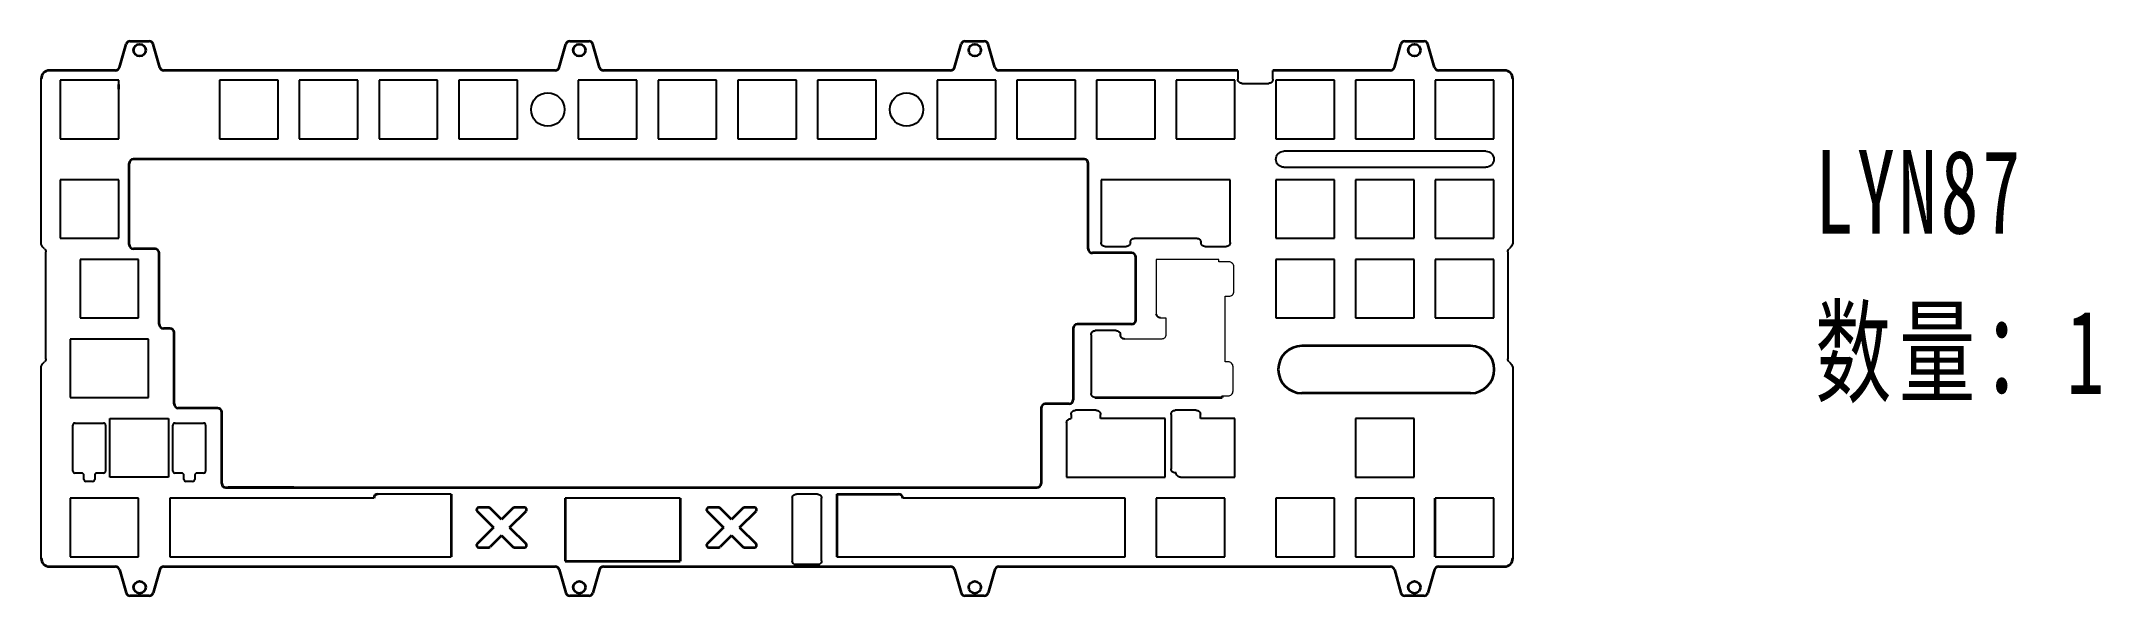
# Model space of a CAD drawing. Header units: millimetres. Extents: x 0 to 492, y 0 to 133.
import ezdxf

# ---------------------------------------------------------------- set-up
doc = ezdxf.new("R2010")
doc.units = ezdxf.units.MM
doc.layers.get('0').update_dxf_attribs({"lineweight": 35})
doc.layers.add('粗实线层', color=7, linetype='Continuous', lineweight=35)
doc.layers.add('细实线层', color=7, linetype='Continuous', lineweight=18)
doc.styles.add('标准', font='', dxfattribs={"width": 0.667})
doc.styles.get('标准').set_extended_font_data('仿宋_gb2312')

msp = doc.modelspace()

# ---------------------------------------------------------------- linework, layer by layer
at = {"color": 7, "linetype": 'Continuous', "lineweight": 25}
for p, q in [((0, 122.07), (0, 123.73)), ((4.53, 123.37), (4.53, 109.37)), ((18.53, 123.37), (4.53, 123.37)), ((18.53, 109.37), (18.53, 123.37)), ((42.63, 123.37), (42.63, 109.37)), ((56.63, 123.37), (42.63, 123.37)), ((56.63, 109.37), (56.63, 123.37)), ((61.68, 123.37), (61.68, 109.37)), ((75.68, 123.37), (61.68, 123.37)), ((75.68, 109.37), (75.68, 123.37)), ((80.73, 123.37), (80.73, 109.37)), ((94.73, 123.37), (80.73, 123.37)), ((94.73, 109.37), (94.73, 123.37)), ((99.78, 123.37), (99.78, 109.37)), ((113.78, 123.37), (99.78, 123.37)), ((113.78, 109.37), (113.78, 123.37)), ((128.35, 123.37), (128.35, 109.37)), ((142.35, 123.37), (128.35, 123.37)), ((142.35, 109.37), (142.35, 123.37)), ((147.4, 123.37), (147.4, 109.37)), ((161.4, 123.37), (147.4, 123.37)), ((161.4, 109.37), (161.4, 123.37)), ((166.45, 123.37), (166.45, 109.37)), ((180.45, 123.37), (166.45, 123.37)), ((180.45, 109.37), (180.45, 123.37)), ((185.5, 123.37), (185.5, 109.37)), ((199.5, 123.37), (185.5, 123.37)), ((199.5, 109.37), (199.5, 123.37)), ((214.08, 123.37), (214.08, 109.37)), ((228.08, 123.37), (214.08, 123.37)), ((228.08, 109.37), (228.08, 123.37)), ((233.13, 123.37), (233.13, 109.37)), ((247.13, 123.37), (233.13, 123.37)), ((247.13, 109.37), (247.13, 123.37)), ((252.19, 123.37), (252.19, 109.37)), ((266.19, 123.37), (252.19, 123.37)), ((266.19, 109.37), (266.19, 123.37)), ((271.23, 123.37), (271.23, 109.37)), ((285.23, 123.37), (271.23, 123.37)), ((285.23, 109.37), (285.23, 123.37)), ((285.94, 125.73), (285.94, 123.62)), ((294.33, 123.62), (294.33, 125.73)), ((295.04, 123.37), (295.04, 109.37)), ((309.04, 123.37), (295.04, 123.37)), ((309.04, 109.37), (309.04, 123.37)), ((328.09, 123.37), (314.09, 123.37)), ((314.09, 123.37), (314.09, 109.37)), ((328.09, 109.37), (328.09, 123.37)), ((333.14, 123.37), (333.14, 109.37)), ((347.14, 123.37), (333.14, 123.37)), ((347.14, 109.37), (347.14, 123.37)), ((351.66, 123.73), (351.66, 84.4)), ((0, 84.13), (0, 122.07)), ((286.94, 122.62), (293.33, 122.62)), ((4.53, 109.37), (18.53, 109.37)), ((42.63, 109.37), (56.63, 109.37)), ((61.68, 109.37), (75.68, 109.37)), ((80.73, 109.37), (94.73, 109.37)), ((99.78, 109.37), (113.78, 109.37)), ((128.35, 109.37), (142.35, 109.37)), ((147.4, 109.37), (161.4, 109.37)), ((166.45, 109.37), (180.45, 109.37)), ((185.5, 109.37), (199.5, 109.37)), ((214.08, 109.37), (228.08, 109.37)), ((233.13, 109.37), (247.13, 109.37)), ((252.19, 109.37), (266.19, 109.37)), ((271.23, 109.37), (285.23, 109.37)), ((295.04, 109.37), (309.04, 109.37)), ((314.09, 109.37), (328.09, 109.37)), ((333.14, 109.37), (347.14, 109.37)), ((345.24, 106.37), (296.94, 106.37)), ((4.53, 99.56), (4.53, 85.56)), ((18.53, 99.56), (4.53, 99.56)), ((18.53, 85.56), (18.53, 99.56)), ((253.26, 99.56), (253.26, 84.56)), ((284.14, 99.56), (253.26, 99.56)), ((284.14, 84.56), (284.14, 99.56)), ((295.04, 99.56), (295.04, 85.56)), ((309.04, 99.56), (295.04, 99.56)), ((296.94, 102.57), (345.24, 102.57)), ((309.04, 85.56), (309.04, 99.56)), ((314.09, 99.56), (314.09, 85.56)), ((328.09, 99.56), (314.09, 99.56)), ((328.09, 85.56), (328.09, 99.56)), ((333.14, 99.56), (333.14, 85.56)), ((347.14, 99.56), (333.14, 99.56)), ((347.14, 85.56), (347.14, 99.56)), ((4.53, 85.56), (18.53, 85.56)), ((261.26, 85.56), (276.14, 85.56)), ((295.04, 85.56), (309.04, 85.56)), ((314.09, 85.56), (328.09, 85.56)), ((333.14, 85.56), (347.14, 85.56)), ((1.1, 56.75), (1.1, 82.29)), ((9.29, 80.51), (9.29, 66.51)), ((23.29, 80.51), (9.29, 80.51)), ((23.29, 66.51), (23.29, 80.51)), ((254.26, 83.56), (259.26, 83.56)), ((278.14, 83.56), (283.14, 83.56)), ((295.04, 80.51), (295.04, 66.51)), ((309.04, 80.51), (295.04, 80.51)), ((309.04, 66.51), (309.04, 80.51)), ((314.09, 80.51), (314.09, 66.51)), ((328.09, 80.51), (314.09, 80.51)), ((328.09, 66.51), (328.09, 80.51)), ((333.14, 80.51), (333.14, 66.51)), ((347.14, 80.51), (333.14, 80.51)), ((347.14, 66.51), (347.14, 80.51)), ((350.46, 82.29), (350.46, 56.75)), ((9.29, 66.51), (23.29, 66.51)), ((295.04, 66.51), (309.04, 66.51)), ((314.09, 66.51), (328.09, 66.51)), ((333.14, 66.51), (347.14, 66.51)), ((6.91, 61.46), (6.91, 47.46)), ((25.67, 61.46), (6.91, 61.46)), ((25.67, 47.46), (25.67, 61.46)), ((250.88, 62.46), (250.88, 48.46)), ((256.88, 63.46), (251.88, 63.46)), ((0, 9), (0, 54.91)), ((351.66, 54.64), (351.66, 24.35)), ((6.91, 47.46), (25.67, 47.46)), ((252.12, 44.41), (247.12, 44.41)), ((276, 44.41), (271, 44.41)), ((7.59, 29.86), (7.59, 40.86)), ((8.09, 41.36), (14.89, 41.36)), ((15.39, 40.86), (15.39, 29.86)), ((16.43, 28.41), (16.43, 42.41)), ((16.43, 42.41), (30.43, 42.41)), ((30.43, 42.41), (30.43, 28.41)), ((31.49, 29.86), (31.49, 40.86)), ((31.99, 41.36), (38.79, 41.36)), ((39.29, 40.86), (39.29, 29.86)), ((245.03, 41.41), (245.03, 28.41)), ((246.12, 43.41), (246.12, 42.41)), ((253.12, 42.41), (253.12, 43.41)), ((268.56, 42.41), (253.12, 42.41)), ((268.56, 28.41), (268.56, 42.41)), ((270, 43.41), (270, 30.41)), ((277, 42.41), (277, 43.41)), ((285.23, 42.41), (277, 42.41)), ((285.23, 28.41), (285.23, 42.41)), ((314.09, 42.41), (314.09, 28.41)), ((328.09, 42.41), (314.09, 42.41)), ((328.09, 28.41), (328.09, 42.41)), ((9.69, 29.36), (8.09, 29.36)), ((10.19, 27.87), (10.19, 28.86)), ((12.29, 27.37), (10.69, 27.37)), ((12.79, 28.86), (12.79, 27.87)), ((14.89, 29.36), (13.29, 29.36)), ((30.43, 28.41), (16.43, 28.41)), ((33.59, 29.36), (31.99, 29.36)), ((34.09, 27.87), (34.09, 28.86)), ((36.19, 27.37), (34.59, 27.37)), ((36.69, 28.86), (36.69, 27.87)), ((38.79, 29.36), (37.19, 29.36)), ((245.03, 28.41), (268.56, 28.41)), ((272.23, 28.41), (285.23, 28.41)), ((314.09, 28.41), (328.09, 28.41)), ((23.29, 23.36), (6.91, 23.36)), ((6.91, 23.36), (6.91, 9.36)), ((23.29, 9.36), (23.29, 23.36)), ((79.47, 23.36), (30.72, 23.36)), ((30.72, 23.36), (30.72, 9.36)), ((97.98, 24.36), (80.47, 24.36)), ((152.68, 23.36), (125.17, 23.36)), ((179.48, 23.36), (179.48, 8.36)), ((185.48, 24.36), (180.48, 24.36)), ((186.48, 8.36), (186.48, 23.36)), ((259.03, 23.36), (205.9, 23.36)), ((259.03, 9.36), (259.03, 23.36)), ((266.47, 23.36), (266.47, 9.36)), ((282.85, 23.36), (266.47, 23.36)), ((282.85, 9.36), (282.85, 23.36)), ((295.04, 23.36), (295.04, 9.36)), ((309.04, 23.36), (295.04, 23.36)), ((309.04, 9.36), (309.04, 23.36)), ((314.09, 23.36), (314.09, 9.36)), ((328.09, 23.36), (314.09, 23.36)), ((328.09, 9.36), (328.09, 23.36)), ((347.14, 23.36), (333.14, 23.36)), ((347.14, 9.36), (347.14, 23.36)), ((351.66, 24.35), (351.66, 9)), ((6.91, 9.36), (23.29, 9.36)), ((30.72, 9.36), (97.98, 9.36)), ((179.88, 7.56), (186.08, 7.56)), ((190.1, 9.36), (259.03, 9.36)), ((266.47, 9.36), (282.85, 9.36)), ((295.04, 9.36), (309.04, 9.36)), ((314.09, 9.36), (328.09, 9.36)), ((333.14, 9.36), (347.14, 9.36))]:
    msp.add_line(p, q, dxfattribs=at)
for p, q in [((17.77, 125.73), (2, 125.73)), ((122.84, 125.73), (29.28, 125.73)), ((217.32, 125.73), (134.34, 125.73)), ((285.94, 125.73), (228.83, 125.73)), ((322.39, 125.73), (294.33, 125.73)), ((349.66, 125.73), (333.89, 125.73)), ((21.05, 84.04), (21.05, 103.47)), ((249.2, 104.47), (22.05, 104.47)), ((250.2, 83.04), (250.2, 103.47)), ((27.2, 83.04), (22.05, 83.04)), ((28.2, 64.99), (28.2, 82.04)), ((260.56, 82.04), (251.2, 82.04)), ((261.56, 65.99), (261.56, 81.04)), ((30.77, 63.99), (29.2, 63.99)), ((246.62, 63.99), (246.62, 46.94)), ((260.56, 64.99), (247.62, 64.99)), ((31.77, 45.94), (31.77, 62.99)), ((341.56, 59.82), (301.27, 59.82)), ((42.13, 44.94), (32.77, 44.94)), ((238.94, 44.94), (238.94, 26.89)), ((245.62, 45.94), (239.94, 45.94)), ((282.22, 47.84), (282.22, 47.46)), ((341.56, 48.51), (301.27, 48.51)), ((43.13, 26.89), (43.13, 43.94)), ((44.13, 25.89), (237.94, 25.89)), ((60.39, 25.89), (44.71, 25.89)), ((271, 29.41), (271.23, 29.41)), ((97.98, 24.36), (97.98, 9.36)), ((104.19, 20.28), (108.11, 16.36)), ((106.96, 21.13), (104.55, 21.13)), ((110.03, 18.27), (107.32, 20.98)), ((112.74, 20.98), (110.03, 18.27)), ((111.94, 16.36), (115.86, 20.28)), ((115.5, 21.13), (113.09, 21.13)), ((125.17, 23.36), (125.17, 8.32)), ((152.68, 23.36), (152.68, 8.32)), ((159.15, 20.28), (163.07, 16.36)), ((161.92, 21.13), (159.5, 21.13)), ((164.98, 18.27), (162.27, 20.98)), ((167.69, 20.98), (164.98, 18.27)), ((166.9, 16.36), (170.81, 20.28)), ((170.46, 21.13), (168.05, 21.13)), ((190.1, 24.36), (204.9, 24.36)), ((190.1, 24.36), (190.1, 9.36)), ((108.11, 16.36), (104.19, 12.44)), ((111.94, 16.36), (115.86, 12.44)), ((163.07, 16.36), (159.15, 12.44)), ((166.9, 16.36), (170.81, 12.44)), ((104.55, 11.59), (106.96, 11.59)), ((110.03, 14.45), (107.32, 11.74)), ((110.03, 14.45), (112.74, 11.74)), ((113.09, 11.59), (115.5, 11.59)), ((159.5, 11.59), (161.92, 11.59)), ((164.98, 14.45), (162.27, 11.74)), ((164.98, 14.45), (167.69, 11.74)), ((168.05, 11.59), (170.46, 11.59)), ((2, 7), (17.77, 7)), ((29.28, 7), (122.84, 7)), ((125.17, 8.32), (152.68, 8.32)), ((134.34, 7), (217.32, 7)), ((228.83, 7), (322.39, 7)), ((333.89, 7), (349.66, 7))]:
    msp.add_line(p, q)
at = {"color": 144, "linetype": 'Continuous', "lineweight": 18}
msp.add_line((246.12, 42.41), (246.03, 42.41), dxfattribs=at)
for centre in [(23.53, 130.58), (128.59, 130.58), (223.08, 130.58), (328.14, 130.58), (23.53, 2.05), (128.59, 2.05), (223.08, 2.05), (328.14, 2.05)]:
    msp.add_circle(centre, 1.45)
at = {"color": 7, "linetype": 'Continuous', "lineweight": 25}
for centre in [(121.06, 116.37), (206.79, 116.37)]:
    msp.add_circle(centre, 4, dxfattribs=at)
for centre, radius, start, end in [((2, 123.73), 2, 90, 180), ((29.28, 126.73), 1, 195.9454, 270), ((134.34, 126.73), 1, 195.9454, 270), ((228.83, 126.73), 1, 195.9454, 270), ((333.89, 126.73), 1, 195.9454, 270), ((349.66, 123.73), 2, 0.0021, 90), ((22.05, 103.47), 1, 90, 180), ((249.2, 103.47), 1, 0, 90), ((22.05, 84.04), 1, 180, 270), ((27.2, 82.04), 1, 0, 90), ((251.2, 83.04), 1, 180, 270), ((260.56, 81.04), 1, 0, 90), ((29.2, 64.99), 1, 180, 270), ((30.77, 62.99), 1, 0, 90), ((247.62, 63.99), 1, 90, 180), ((260.56, 65.99), 1, 270, 360), ((301.27, 54.16), 5.66, 90, 270), ((341.56, 54.16), 5.66, 270, 90), ((32.77, 45.94), 1, 180, 270), ((42.13, 43.94), 1, 0, 90), ((239.94, 44.94), 1, 90, 180), ((245.62, 46.94), 1, 270, 0), ((44.13, 26.89), 1, 180, 270), ((237.94, 26.89), 1, 270, 0), ((80.47, 23.36), 1, 90, 180), ((104.55, 20.63), 0.5, 90, 225.0033), ((106.96, 20.63), 0.5, 45.0033, 90), ((113.09, 20.63), 0.5, 90, 134.9967), ((115.5, 20.63), 0.5, 314.9967, 90), ((159.5, 20.63), 0.5, 90, 225.0033), ((161.92, 20.63), 0.5, 45.0033, 90), ((168.05, 20.63), 0.5, 90, 134.9967), ((170.46, 20.63), 0.5, 314.9967, 90), ((204.9, 23.36), 1, 360, 90), ((104.55, 12.09), 0.5, 134.9967, 270), ((106.96, 12.09), 0.5, 270, 314.9967), ((113.09, 12.09), 0.5, 225.0033, 270), ((115.5, 12.09), 0.5, 270, 45.0033), ((159.5, 12.09), 0.5, 134.9967, 270), ((161.92, 12.09), 0.5, 270, 314.9967), ((168.05, 12.09), 0.5, 225.0033, 270), ((170.46, 12.09), 0.5, 270, 45.0033), ((2, 9), 2, 180, 270), ((17.77, 6), 1, 15.9454, 90), ((29.28, 6), 1, 90, 164.0546), ((122.84, 6), 1, 15.9454, 90), ((134.34, 6), 1, 90, 164.0546), ((217.32, 6), 1, 15.9454, 90), ((228.83, 6), 1, 90, 164.0546), ((322.39, 6), 1, 15.9454, 90), ((333.89, 6), 1, 90, 164.0546), ((349.66, 9), 2, 270, 360)]:
    msp.add_arc(centre, radius, start, end)
for centre, start, end in [((8.09, 40.86), 90, 180), ((14.89, 40.86), 0, 90), ((31.99, 40.86), 90, 180), ((38.79, 40.86), 0, 90), ((8.09, 29.86), 180, 270), ((14.89, 29.86), 270, 0), ((31.99, 29.86), 180, 270), ((38.79, 29.86), 270, 0), ((9.69, 28.86), 360, 90), ((10.69, 27.87), 180, 270), ((12.29, 27.87), 270, 0), ((13.29, 28.86), 90, 180), ((33.59, 28.86), 0, 90), ((34.59, 27.87), 180, 270), ((36.19, 27.87), 270, 0), ((37.19, 28.86), 90, 180)]:
    msp.add_arc(centre, 0.5, start, end, dxfattribs=at)
for points, knots in [([(286.94, 122.62), (286.68, 122.62), (286.42, 122.73), (286.05, 123.1), (285.94, 123.36), (285.94, 123.62)], [0, 0, 0, 0, 0.779981, 0.779981, 1.559962, 1.559962, 1.559962, 1.559962]), ([(294.33, 123.62), (294.33, 123.36), (294.22, 123.1), (293.85, 122.73), (293.59, 122.62), (293.33, 122.62)], [0, 0, 0, 0, 0.779981, 0.779981, 1.559962, 1.559962, 1.559962, 1.559962]), ([(296.94, 102.57), (296.69, 102.57), (296.44, 102.62), (295.98, 102.81), (295.77, 102.95), (295.42, 103.3), (295.28, 103.51), (295.09, 103.97), (295.04, 104.22), (295.04, 104.72), (295.09, 104.96), (295.28, 105.42), (295.42, 105.63), (295.77, 105.99), (295.98, 106.13), (296.44, 106.32), (296.69, 106.37), (296.94, 106.37)], [0, 0, 0, 0, 0.744907, 0.744907, 1.489815, 1.489815, 2.234722, 2.234722, 2.979629, 2.979629, 3.724536, 3.724536, 4.469444, 4.469444, 5.214351, 5.214351, 5.959258, 5.959258, 5.959258, 5.959258]), ([(345.24, 106.37), (345.49, 106.37), (345.74, 106.32), (346.2, 106.13), (346.41, 105.99), (346.76, 105.63), (346.9, 105.42), (347.09, 104.96), (347.14, 104.72), (347.14, 104.22), (347.09, 103.97), (346.9, 103.51), (346.76, 103.3), (346.41, 102.95), (346.2, 102.81), (345.74, 102.62), (345.49, 102.57), (345.24, 102.57)], [0, 0, 0, 0, 0.744907, 0.744907, 1.489815, 1.489815, 2.234722, 2.234722, 2.979629, 2.979629, 3.724536, 3.724536, 4.469444, 4.469444, 5.214351, 5.214351, 5.959258, 5.959258, 5.959258, 5.959258]), ([(254.26, 83.56), (254, 83.56), (253.74, 83.67), (253.37, 84.04), (253.26, 84.3), (253.26, 84.56)], [0, 0, 0, 0, 0.779981, 0.779981, 1.559962, 1.559962, 1.559962, 1.559962]), ([(260.26, 84.56), (260.26, 84.3), (260.16, 84.04), (259.79, 83.67), (259.53, 83.56), (259.26, 83.56)], [0, 0, 0, 0, 0.779981, 0.779981, 1.559962, 1.559962, 1.559962, 1.559962]), ([(260.26, 84.56), (260.26, 84.82), (260.37, 85.08), (260.74, 85.45), (261, 85.56), (261.26, 85.56)], [0, 0, 0, 0, 0.779981, 0.779981, 1.559962, 1.559962, 1.559962, 1.559962]), ([(276.14, 85.56), (276.4, 85.56), (276.66, 85.45), (277.03, 85.08), (277.14, 84.82), (277.14, 84.56)], [0, 0, 0, 0, 0.779981, 0.779981, 1.559962, 1.559962, 1.559962, 1.559962]), ([(278.14, 83.56), (277.88, 83.56), (277.62, 83.67), (277.25, 84.04), (277.14, 84.3), (277.14, 84.56)], [0, 0, 0, 0, 0.779981, 0.779981, 1.559962, 1.559962, 1.559962, 1.559962]), ([(284.14, 84.56), (284.14, 84.3), (284.03, 84.04), (283.66, 83.67), (283.4, 83.56), (283.14, 83.56)], [0, 0, 0, 0, 0.779981, 0.779981, 1.559962, 1.559962, 1.559962, 1.559962]), ([(0.77, 83.04), (0.88, 82.94), (0.96, 82.83), (1.07, 82.57), (1.1, 82.43), (1.1, 82.29)], [0, 0, 0, 0, 0.4183517, 0.4183517, 0.8367035, 0.8367035, 0.8367035, 0.8367035]), ([(350.46, 82.29), (350.46, 82.43), (350.49, 82.57), (350.61, 82.83), (350.69, 82.94), (350.8, 83.04)], [0, 0, 0, 0, 0.4183512, 0.4183512, 0.8367025, 0.8367025, 0.8367025, 0.8367025]), ([(267.47, 66.51), (267.2, 66.51), (266.94, 66.62), (266.57, 66.99), (266.47, 67.25), (266.47, 67.51)], [0, 0, 0, 0, 0.779981, 0.779981, 1.559962, 1.559962, 1.559962, 1.559962]), ([(250.88, 62.46), (250.88, 62.72), (250.99, 62.98), (251.36, 63.35), (251.62, 63.46), (251.88, 63.46)], [0, 0, 0, 0, 0.779981, 0.779981, 1.559962, 1.559962, 1.559962, 1.559962]), ([(256.88, 63.46), (257.15, 63.46), (257.41, 63.35), (257.78, 62.98), (257.88, 62.72), (257.88, 62.46)], [0, 0, 0, 0, 0.779981, 0.779981, 1.559962, 1.559962, 1.559962, 1.559962]), ([(258.88, 61.46), (258.62, 61.46), (258.36, 61.57), (257.99, 61.94), (257.88, 62.2), (257.88, 62.46)], [0, 0, 0, 0, 0.779981, 0.779981, 1.559962, 1.559962, 1.559962, 1.559962]), ([(1.1, 56.75), (1.1, 56.61), (1.07, 56.47), (0.96, 56.21), (0.88, 56.1), (0.77, 56.01)], [0, 0, 0, 0, 0.4183517, 0.4183517, 0.8367035, 0.8367035, 0.8367035, 0.8367035]), ([(350.8, 56.01), (350.69, 56.1), (350.61, 56.21), (350.49, 56.47), (350.46, 56.61), (350.46, 56.75)], [0, 0, 0, 0, 0.4183512, 0.4183512, 0.8367025, 0.8367025, 0.8367025, 0.8367025]), ([(246.12, 43.41), (246.12, 43.67), (246.23, 43.93), (246.6, 44.3), (246.86, 44.41), (247.12, 44.41)], [0, 0, 0, 0, 0.779981, 0.779981, 1.559962, 1.559962, 1.559962, 1.559962]), ([(251.88, 47.46), (251.62, 47.46), (251.36, 47.57), (250.99, 47.94), (250.88, 48.2), (250.88, 48.46)], [0, 0, 0, 0, 0.779981, 0.779981, 1.559962, 1.559962, 1.559962, 1.559962]), ([(252.12, 44.41), (252.38, 44.41), (252.64, 44.3), (253.01, 43.93), (253.12, 43.67), (253.12, 43.41)], [0, 0, 0, 0, 0.779981, 0.779981, 1.559962, 1.559962, 1.559962, 1.559962]), ([(270, 43.41), (270, 43.67), (270.1, 43.93), (270.47, 44.3), (270.74, 44.41), (271, 44.41)], [0, 0, 0, 0, 0.779981, 0.779981, 1.559962, 1.559962, 1.559962, 1.559962]), ([(276, 44.41), (276.26, 44.41), (276.52, 44.3), (276.89, 43.93), (277, 43.67), (277, 43.41)], [0, 0, 0, 0, 0.779981, 0.779981, 1.559962, 1.559962, 1.559962, 1.559962]), ([(245.03, 41.41), (245.03, 41.67), (245.14, 41.93), (245.51, 42.3), (245.77, 42.41), (246.03, 42.41)], [0, 0, 0, 0, 0.779981, 0.779981, 1.559962, 1.559962, 1.559962, 1.559962]), ([(271, 29.41), (270.74, 29.41), (270.47, 29.52), (270.1, 29.89), (270, 30.15), (270, 30.41)], [0, 0, 0, 0, 0.779981, 0.779981, 1.559962, 1.559962, 1.559962, 1.559962]), ([(272.23, 28.41), (271.97, 28.41), (271.71, 28.52), (271.34, 28.89), (271.23, 29.15), (271.23, 29.41)], [0, 0, 0, 0, 0.779981, 0.779981, 1.559962, 1.559962, 1.559962, 1.559962]), ([(179.48, 23.36), (179.48, 23.62), (179.59, 23.88), (179.96, 24.25), (180.22, 24.36), (180.48, 24.36)], [0, 0, 0, 0, 0.779981, 0.779981, 1.559962, 1.559962, 1.559962, 1.559962]), ([(185.48, 24.36), (185.74, 24.36), (186, 24.25), (186.37, 23.88), (186.48, 23.62), (186.48, 23.36)], [0, 0, 0, 0, 0.779981, 0.779981, 1.559962, 1.559962, 1.559962, 1.559962]), ([(179.88, 7.56), (179.75, 7.65), (179.65, 7.77), (179.51, 8.05), (179.48, 8.2), (179.48, 8.36)], [0, 0, 0, 0, 0.4625824, 0.4625824, 0.9251648, 0.9251648, 0.9251648, 0.9251648]), ([(186.48, 8.36), (186.48, 8.2), (186.44, 8.05), (186.3, 7.77), (186.2, 7.65), (186.08, 7.56)], [0, 0, 0, 0, 0.4625824, 0.4625824, 0.9251648, 0.9251648, 0.9251648, 0.9251648])]:
    msp.add_open_spline(points, degree=3, knots=knots, dxfattribs=at)
for points in [[(0.77, 83.04), (0.44, 83.34), (0.17, 83.71), (0, 84.13)], [(351.66, 84.4), (351.5, 83.88), (351.2, 83.4), (350.8, 83.04)], [(0, 54.91), (0.17, 55.33), (0.44, 55.7), (0.77, 56.01)], [(350.8, 56.01), (351.2, 55.64), (351.51, 55.16), (351.66, 54.64)]]:
    msp.add_open_spline(points, degree=3, dxfattribs=at)
at = {"layer": '粗实线层'}
for p, q in [((18.73, 126.46), (20.32, 132.01)), ((21.28, 132.73), (25.77, 132.73)), ((28.32, 126.46), (26.73, 132.01)), ((123.8, 126.46), (125.38, 132.01)), ((126.34, 132.73), (130.84, 132.73)), ((133.38, 126.46), (131.8, 132.01)), ((218.28, 126.46), (219.87, 132.01)), ((220.83, 132.73), (225.32, 132.73)), ((227.87, 126.46), (226.28, 132.01)), ((323.35, 126.46), (324.93, 132.01)), ((325.89, 132.73), (330.39, 132.73)), ((332.93, 126.46), (331.35, 132.01)), ((18.53, 121.28), (18.53, 122.37)), ((251.88, 47.46), (282.22, 47.46)), ((333.14, 9.36), (333.14, 23.36)), ((18.73, 6.27), (20.32, 0.73)), ((28.32, 6.27), (26.73, 0.73)), ((123.8, 6.27), (125.38, 0.73)), ((133.38, 6.27), (131.8, 0.73)), ((218.28, 6.27), (219.87, 0.73)), ((227.87, 6.27), (226.28, 0.73)), ((323.35, 6.27), (324.93, 0.73)), ((332.93, 6.27), (331.35, 0.73)), ((25.77, 0), (21.28, 0)), ((130.84, 0), (126.34, 0)), ((225.32, 0), (220.83, 0)), ((330.39, 0), (325.89, 0))]:
    msp.add_line(p, q, dxfattribs=at)
for centre, start, end in [((21.28, 131.73), 90, 164.0546), ((25.77, 131.73), 15.9454, 90), ((126.34, 131.73), 90, 164.0546), ((130.84, 131.73), 15.9454, 90), ((220.83, 131.73), 90, 164.0546), ((225.32, 131.73), 15.9454, 90), ((325.89, 131.73), 90, 164.0546), ((330.39, 131.73), 15.9454, 90), ((17.77, 126.73), 270, 344.0546), ((122.84, 126.73), 270, 344.0546), ((217.32, 126.73), 270, 344.0546), ((322.39, 126.73), 270, 344.0546), ((21.28, 1), 195.9454, 270), ((25.77, 1), 270, 344.0546), ((126.34, 1), 195.9454, 270), ((130.84, 1), 270, 344.0546), ((220.83, 1), 195.9454, 270), ((225.32, 1), 270, 344.0546), ((325.89, 1), 195.9454, 270), ((330.39, 1), 270, 344.0546)]:
    msp.add_arc(centre, 1, start, end, dxfattribs=at)
at = {"layer": '细实线层'}
msp.add_lwpolyline([(282.22, 47.84), (283.61, 47.84, 0.414214), (284.81, 49.04), (284.81, 54.8, 0.414214), (283.61, 56), (282.9, 56), (282.9, 71.69), (283.8, 71.69, 0.414214), (285, 72.89), (285, 78.71, 0.414214), (283.8, 79.91), (281.37, 79.91), (281.37, 80.51), (266.47, 80.51), (266.47, 67.51, 0.414214), (267.47, 66.51), (268.77, 66.51), (268.77, 62.46, -0.414214), (267.77, 61.46), (258.39, 61.46)], format="xyb", dxfattribs=at)

# ---------------------------------------------------------------- texts
at = {"insert": (423.91, 106.69), "char_height": 20, "width": 139.8569, "attachment_point": 1, "line_spacing_factor": 1.15057, "style": '标准'}
msp.add_mtext('\\T1.1;{\\fsimhei|b0|i0|c134|p49;LYN87\\P数量：1}', dxfattribs=at)

doc.saveas('drawing.dxf')
